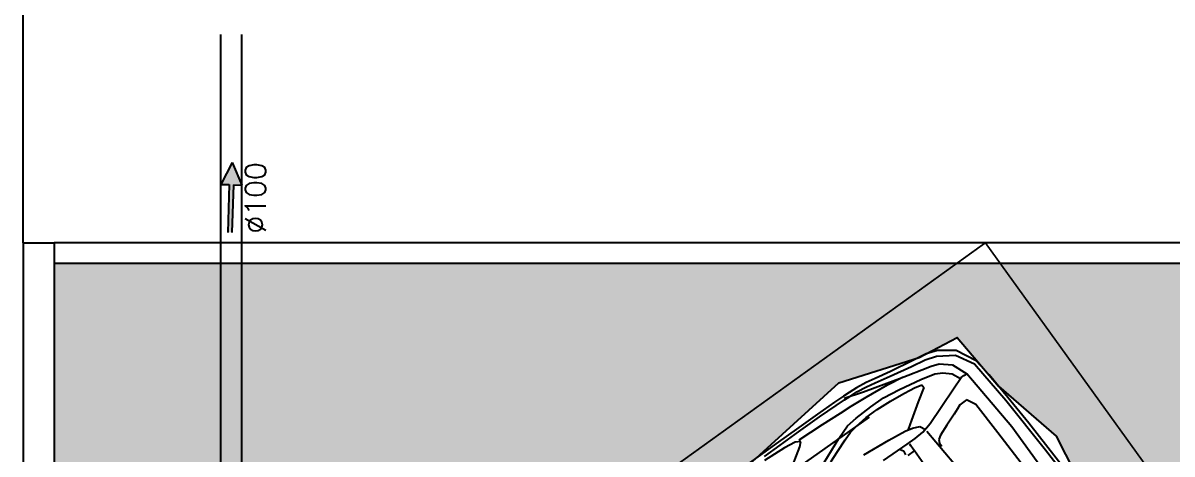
# Model space of a CAD drawing. Header units: millimetres. Extents: x 1904 to 2142, y -1319 to -1235.
# Drawn here: x 2043.96 to 2052.4, y -1243.82 to -1240.65 of the extents above; entities that cross this region are included whole.
import ezdxf
from ezdxf.enums import TextEntityAlignment as Align

# ---------------------------------------------------------------- set-up
doc = ezdxf.new("R2010")
doc.units = ezdxf.units.MM
doc.header["$LTSCALE"] = 30
doc.layers.get('0').update_dxf_attribs({"linetype": 'CONTINUOUS'})
for name, color, linetype in [('AF', 5, 'CONTINUOUS'), ('arquitetura', 8, 'CONTINUOUS'), ('Texto-Tubos', 7, 'CONTINUOUS'), ('TigreCad', 3, 'CONTINUOUS')]:
    doc.layers.add(name, color=color, linetype=linetype)
doc.styles.add('TCTUBOS-TXT', font='txt.shx')

# ---------------------------------------------------------------- blocks, each defined once
blk = doc.blocks.new('Austin Mini dessus')
at = {"color": 8, "flags": 128}
for points in [[(4.0141, 2.7205), (4.0208, 2.8728)], [(4.0353, 2.829), (4.0303, 2.7187)], [(3.8844, 2.7575), (3.8754, 2.5224)], [(3.9489, 2.78), (3.9462, 2.5372)], [(3.9974, 2.4164), (4.0141, 2.7205)], [(4.0303, 2.7187), (4.0227, 2.5701)], [(3.9462, 2.5372), (3.9187, 2.2052)], [(4.0227, 2.5701), (4.0132, 2.4114)], [(3.6181, 2.5203), (3.6013, 2.3205)], [(3.8754, 2.5224), (3.8675, 2.3507)], [(3.4987, 2.4401), (3.4984, 2.3614)], [(3.6192, 2.401), (3.619, 2.419)], [(3.6261, 2.3848), (3.6192, 2.401)], [(3.6439, 2.372), (3.6261, 2.3848)], [(3.6968, 2.3507), (3.6439, 2.372)], [(3.9754, 2.1881), (3.9974, 2.4164)], [(4.0132, 2.4114), (4.0023, 2.272)], [(3.3513, 2.3125), (3.4895, 2.3152)], [(3.4471, 2.3159), (3.4563, 2.3312)], [(3.4563, 2.3312), (3.4534, 2.352)], [(3.462, 2.3625), (3.4984, 2.3614)], [(3.4895, 2.3152), (3.5356, 2.3154)], [(3.4984, 2.3614), (3.4988, 2.3509)], [(3.4988, 2.3509), (3.4997, 2.3317)], [(3.4997, 2.3317), (3.5002, 2.3223)], [(3.5356, 2.3154), (3.5836, 2.3116)], [(3.756, 2.3277), (3.6968, 2.3507)], [(3.7841, 2.317), (3.756, 2.3277)], [(3.8045, 2.308), (3.7841, 2.317)], [(3.8675, 2.3507), (3.8435, 2.3065)], [(3.4288, 2.2483), (3.5179, 2.2584)], [(3.5179, 2.2584), (3.5549, 2.2666)], [(3.5724, 2.2333), (3.5339, 2.2602)], [(3.5549, 2.2666), (3.5868, 2.2811)], [(3.5836, 2.3116), (3.6368, 2.2975)], [(3.5868, 2.2811), (3.6013, 2.3081)], [(3.6368, 2.2975), (3.725, 2.2641)], [(3.725, 2.2641), (3.8293, 2.2244)], [(3.8435, 2.3065), (3.8045, 2.308)], [(4.0023, 2.272), (3.9909, 2.1805)], [(3.29, 2.2366), (3.4288, 2.2483)], [(3.6503, 2.1795), (3.5724, 2.2333)], [(3.8293, 2.2244), (3.8797, 2.2052)], [(3.8604, 2.1645), (3.8797, 2.2052)], [(3.8797, 2.2052), (3.8859, 2.2044)], [(3.8859, 2.2044), (3.9007, 2.2036)], [(3.8872, 2.13), (3.9187, 2.2052)], [(3.9007, 2.2036), (3.9187, 2.2052)], [(3.1134, 2.1564), (3.2381, 2.1037)], [(3.1417, 2.1733), (3.1969, 2.1512)], [(3.1969, 2.1512), (3.2592, 2.1261)], [(3.7113, 2.1396), (3.6503, 2.1795)], [(3.8265, 2.1348), (3.8604, 2.1645)], [(3.9249, 2.1008), (3.9754, 2.1881)], [(3.9909, 2.1805), (3.9406, 2.0845)], [(2.7825, 2.1047), (3.4166, 2.1047)], [(2.9394, 2.1086), (3.062, 2.0282)], [(3.2381, 2.1037), (3.3067, 2.0774)], [(3.2592, 2.1261), (3.3014, 2.1112)], [(3.3014, 2.1112), (3.3411, 2.1043)], [(3.3411, 2.1043), (3.4025, 2.0974)], [(3.4025, 2.0974), (3.4682, 2.0952)], [(3.4682, 2.0952), (3.5432, 2.1001)], [(3.5432, 2.1001), (3.6174, 2.1074)], [(3.6102, 2.0798), (3.7219, 2.0993)], [(3.6174, 2.1074), (3.651, 2.1112)], [(3.651, 2.1112), (3.6741, 2.1142)], [(3.6741, 2.1142), (3.7107, 2.1235)], [(3.7107, 2.1235), (3.7113, 2.1396)], [(3.7219, 2.0993), (3.793, 2.1165)], [(3.793, 2.1165), (3.8265, 2.1348)], [(3.8375, 2.0902), (3.8872, 2.13)], [(3.8485, 2.0526), (3.9249, 2.1008)], [(3.3067, 2.0774), (3.361, 2.072)], [(3.361, 2.072), (3.4507, 2.0681)], [(3.4507, 2.0681), (3.525, 2.0686)], [(3.525, 2.0686), (3.6102, 2.0798)], [(3.5777, 2.0285), (3.6563, 2.0402)], [(3.6421, 2.0366), (3.6846, 2.0471)], [(3.6846, 2.0471), (3.7528, 2.064)], [(3.7528, 2.064), (3.8, 2.0757)], [(3.7937, 2.0359), (3.8485, 2.0526)], [(3.8, 2.0757), (3.8375, 2.0902)], [(3.9406, 2.0845), (3.8672, 2.0324)], [(2.9993, 1.9886), (2.8855, 1.9835)], [(3.0563, 1.9962), (2.9993, 1.9886)], [(3.0814, 2.0091), (3.0563, 1.9962)], [(3.062, 2.0282), (3.0814, 2.0091)], [(3.0784, 1.9981), (3.2127, 2.0036)], [(3.2127, 2.0036), (3.3138, 2.0086)], [(3.3138, 2.0086), (3.3759, 2.0118)], [(3.3706, 1.9603), (3.4639, 1.9896)], [(3.3759, 2.0118), (3.4593, 2.0176)], [(3.4593, 2.0176), (3.5777, 2.0285)], [(3.4639, 1.9896), (3.5784, 2.0204)], [(3.4886, 1.9776), (3.5337, 1.986)], [(3.5337, 1.986), (3.6114, 2.0021)], [(3.6262, 1.9845), (3.5466, 1.9696)], [(3.5784, 2.0204), (3.6421, 2.0366)], [(3.6114, 2.0021), (3.722, 2.0234)], [(3.7404, 2.0035), (3.6262, 1.9845)], [(3.722, 2.0234), (3.7937, 2.0359)], [(3.8141, 2.0148), (3.7404, 2.0035)], [(3.8672, 2.0324), (3.8141, 2.0148)], [(2.8968, 1.9503), (2.808, 1.9509)], [(2.8968, 1.9668), (2.9905, 1.9663)], [(2.9905, 1.9499), (2.8968, 1.9503)], [(2.9905, 1.9663), (3.0983, 1.9654)], [(3.0983, 1.949), (2.9905, 1.9499)], [(3.0983, 1.9654), (3.2215, 1.965)], [(3.2215, 1.9486), (3.0983, 1.949)], [(3.2215, 1.965), (3.3188, 1.9659)], [(3.3211, 1.9494), (3.2215, 1.9486)], [(3.3188, 1.9659), (3.3675, 1.9676)], [(3.3742, 1.9509), (3.3211, 1.9494)], [(3.3675, 1.9676), (3.3972, 1.9685)], [(3.4063, 1.9517), (3.3742, 1.9509)], [(3.3972, 1.9685), (3.4375, 1.9711)], [(3.448, 1.9543), (3.4063, 1.9517)], [(3.4375, 1.9711), (3.4886, 1.9776)], [(3.5003, 1.961), (3.448, 1.9543)], [(3.5466, 1.9696), (3.5003, 1.961)]]:
    blk.add_lwpolyline(points, dxfattribs=at)

msp = doc.modelspace()

# ---------------------------------------------------------------- hatches: boundary and pattern name
at = {"layer": 'AF'}
msp.add_hatch(color=256, dxfattribs=at).paths.add_polyline_path([(2045.4636, -1242.1858), (2045.4942, -1242.1868), (2045.5055, -1241.8354), (2045.5679, -1241.8374), (2045.4954, -1241.6712), (2045.4125, -1241.8324), (2045.4748, -1241.8344)])
at = {"layer": 'arquitetura'}
h = msp.add_hatch(dxfattribs=at)
h.set_pattern_fill('AR-HBONE', color=256, scale=0.038333, angle=90, style=0)
h.set_pattern_definition([(135, (2221.73729, -3227.55095), (-0.216841366, 8e-17), [0.45999, -0.15333]), (225, (2221.62887, -3227.44253), (-0.216841366, 8e-17), [0.45999, -0.15333])])
h.paths.add_polyline_path([(2044.1883, -1249.9289), (2055.5807, -1249.9289), (2055.5807, -1249.4701), (2061.0392, -1249.4701), (2061.0345, -1249.9289), (2070.2343, -1249.9289), (2070.2343, -1242.4412), (2070.0727, -1242.4284), (2069.7402, -1242.416), (2044.1883, -1242.416)])
h.paths.add_polyline_path([(2046.8163, -1248.8964), (2046.4953, -1248.6891), (2046.2806, -1248.4532), (2045.7671, -1247.8502), (2045.4631, -1247.2974), (2045.3915, -1246.851), (2045.5076, -1246.5554), (2046.9569, -1245.5141), (2047.0396, -1245.3634), (2047.0736, -1245.1384), (2047.2082, -1245.1227), (2047.2951, -1245.2579), (2049.2098, -1243.9709), (2049.956, -1243.2921), (2050.5459, -1243.1057), (2050.8258, -1242.9582), (2051.1292, -1243.3171), (2051.5526, -1243.6857), (2051.8934, -1244.3544), (2052.1658, -1244.8076), (2052.1269, -1245.2083), (2051.3739, -1246.0474), (2050.0446, -1246.8229), (2048.2521, -1248.2182), (2047.1216, -1248.8364), (2046.8577, -1248.888)], flags=16)
h.paths.add_polyline_path([(2054.0784, -1248.8964), (2053.7575, -1248.6891), (2053.5428, -1248.4532), (2053.0292, -1247.8502), (2052.7253, -1247.2974), (2052.6537, -1246.851), (2052.7697, -1246.5554), (2054.219, -1245.5141), (2054.3017, -1245.3634), (2054.3357, -1245.1384), (2054.4704, -1245.1227), (2054.5572, -1245.2579), (2056.472, -1243.9709), (2057.2181, -1243.2921), (2057.808, -1243.1057), (2058.0879, -1242.9582), (2058.3914, -1243.3171), (2058.8148, -1243.6857), (2059.1555, -1244.3544), (2059.4279, -1244.8076), (2059.389, -1245.2083), (2058.636, -1246.0474), (2057.3068, -1246.8229), (2055.5142, -1248.2182), (2054.3838, -1248.8364), (2054.1198, -1248.888)], flags=16)
h.paths.add_polyline_path([(2062.9347, -1246.0659), (2062.8553, -1246.0659), (2062.8613, -1246.0963), (2062.8786, -1246.1221)], flags=24)
h.paths.add_polyline_path([(2062.9347, -1246.0659), (2062.8786, -1246.1221), (2062.9043, -1246.1393), (2062.9347, -1246.1454)], flags=24)
h.paths.add_polyline_path([(2062.9347, -1246.0659), (2062.9347, -1245.9865), (2062.9652, -1245.9925), (2062.9909, -1246.0097)], flags=24)
h.paths.add_polyline_path([(2062.9347, -1246.0659), (2062.9909, -1246.0097), (2063.0082, -1246.0355), (2063.0142, -1246.0659)], flags=24)
edge = h.paths.add_edge_path(flags=16)
edge.add_line((2063.0937, -1246.0659), (2062.7758, -1246.0659))
edge = h.paths.add_edge_path(flags=16)
edge.add_arc((2062.9347, -1246.0659), 0.0795, 90, 450)
edge = h.paths.add_edge_path(flags=16)
edge.add_line((2062.9347, -1246.2248), (2062.9347, -1245.4774))
h.paths.add_polyline_path([(2062.9479, -1245.9789), (2062.9479, -1245.335), (2062.6162, -1245.335), (2062.6162, -1245.9789)], flags=24)
h.paths.add_polyline_path([(2062.3506, -1247.7539), (2062.3506, -1243.8698), (2062.0412, -1243.8698), (2062.0412, -1247.7539)], flags=24)
h.paths.add_polyline_path([(2062.6722, -1246.327), (2062.6722, -1245.1792), (2062.3405, -1245.1792), (2062.3405, -1246.327)], flags=24)
h.paths.add_polyline_path([(2070.075, -1249.8582), (2070.075, -1249.7815), (2060.8752, -1249.7815), (2060.8752, -1249.8582)], flags=16)
h.paths.add_polyline_path([(2050.1877, -1248.7564), (2049.5808, -1248.7564), (2049.5808, -1249.2193), (2050.1877, -1249.2193)], flags=24)
h.paths.add_polyline_path([(2052.776, -1249.937), (2052.776, -1249.4717), (2052.3132, -1249.4717), (2052.3132, -1249.937)], flags=9)
h.paths.add_polyline_path([(2058.6101, -1248.7564), (2058.0032, -1248.7564), (2058.0032, -1249.2193), (2058.6101, -1249.2193)], flags=24)
h.paths.add_polyline_path([(2060.2667, -1248.1678), (2059.5181, -1248.1678), (2059.5181, -1248.6306), (2060.2667, -1248.6306)], flags=24)
h.paths.add_polyline_path([(2060.4988, -1246.3979), (2060.4988, -1245.791), (2060.036, -1245.791), (2060.036, -1246.3979)], flags=24)
h.paths.add_polyline_path([(2065.9361, -1248.7564), (2065.3292, -1248.7564), (2065.3292, -1249.2193), (2065.9361, -1249.2193)], flags=24)
h.paths.add_polyline_path([(2063.4141, -1247.053), (2063.4141, -1244.4127), (2063.1176, -1244.4127), (2063.1176, -1247.053)], flags=24)

# ---------------------------------------------------------------- linework, layer by layer
at = {"layer": 'AF'}
for p, q in [((2045.4954, -1241.6712), (2045.4125, -1241.8324)), ((2045.4954, -1241.6712), (2045.5679, -1241.8374)), ((2045.4125, -1241.8324), (2045.4748, -1241.8344)), ((2045.4748, -1241.8344), (2045.4636, -1242.1858)), ((2045.5055, -1241.8354), (2045.4942, -1242.1868)), ((2045.5055, -1241.8354), (2045.5679, -1241.8374))]:
    msp.add_line(p, q, dxfattribs=at)
at = {"layer": 'arquitetura'}
for p, q in [((2043.9583, -1242.2624), (2043.9583, -1238.4291)), ((2069.6887, -1242.2624), (2044.1883, -1242.2624)), ((2044.1883, -1242.2624), (2044.1883, -1249.9289)), ((2069.6887, -1242.4157), (2044.1883, -1242.4157))]:
    msp.add_line(p, q, dxfattribs=at)
at = {"layer": 'arquitetura', "linetype": 'Continuous'}
for p, q in [((2043.9583, -1242.2624), (2043.9583, -1308.269)), ((2043.9583, -1242.2624), (2044.1883, -1242.2624)), ((2043.9583, -1242.4924), (2043.958, -1242.4924))]:
    msp.add_line(p, q, dxfattribs=at)
at = {"layer": 'arquitetura', "const_width": 0.0128}
msp.add_lwpolyline([(2044.1883, -1247.1901), (2046.1594, -1249.9275), (2053.003, -1244.9999), (2051.032, -1242.2624)], close=True, dxfattribs=at)
at = {"layer": 'arquitetura'}
msp.add_lwpolyline([(2049.2098, -1243.9709), (2049.956, -1243.2921), (2050.5459, -1243.1057), (2050.8258, -1242.9582), (2051.1292, -1243.3171), (2051.5526, -1243.6857), (2051.8934, -1244.3544)], dxfattribs=at)
at = {"layer": 'TigreCad'}
for p, q in [((2045.4112, -1258.7404), (2045.4112, -1240.7309)), ((2045.5669, -1258.7404), (2045.5669, -1240.7309))]:
    msp.add_line(p, q, dxfattribs=at)

# ---------------------------------------------------------------- block references
at = {"layer": 'arquitetura', "xscale": -1.5333, "yscale": 1.5333, "zscale": 1.5333, "rotation": 215.3560608114845}
msp.add_blockref('Austin Mini dessus', (2044.0398, -1243.9446), dxfattribs=at)

# ---------------------------------------------------------------- texts
at = {"layer": 'Texto-Tubos', "style": 'TCTUBOS-TXT'}
msp.add_text('%%C100', height=0.15333, rotation=90, dxfattribs=at).set_placement((2045.7436, -1241.9321), align=Align.CENTER)

doc.saveas('drawing.dxf')
